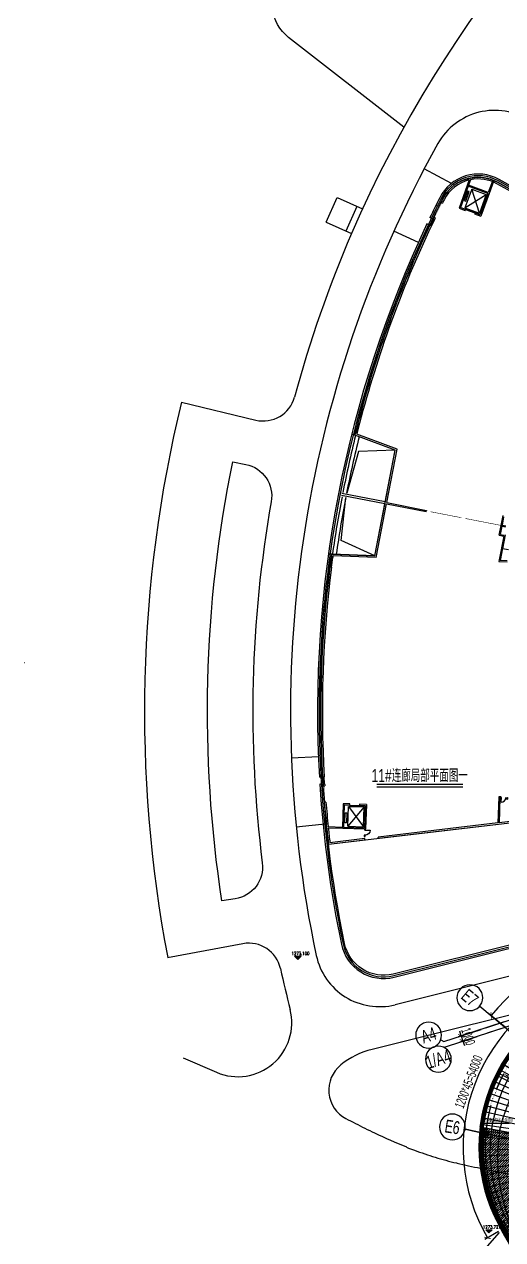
# Model space of a CAD drawing. Extents: x 1962160 to 37842216, y -162679 to 2997677.
# Drawn here: x 37347477 to 37436209, y 2658923 to 2884395 of the extents above; entities that cross this region are included whole.
import ezdxf
from ezdxf.enums import TextEntityAlignment as Align

# ---------------------------------------------------------------- set-up
doc = ezdxf.new("R2010")
doc.units = 0
doc.header["$LTSCALE"] = 1000
for name, pattern in [('CENTER', [2, 1.25, -0.25, 0.25, -0.25]), ('CENTER2', [28.575, 19.05, -3.175, 3.175, -3.175]), ('DASH', [0.35, 0.25, -0.1]), ('HIDDEN', [0.375, 0.25, -0.125])]:
    doc.linetypes.add(name, pattern=pattern)
doc.layers.get('0').update_dxf_attribs({"color": 8})
doc.layers.get('Defpoints').update_dxf_attribs({"color": 8})
for name, color, linetype in [('#幕墙线-平面', 8, 'Continuous'), ('#文字', 8, 'Continuous'), ('#标注', 8, 'Continuous'), ('#虚线', 8, 'HIDDEN'), ('#轴线', 8, 'CENTER2'), ('A-AL-E', 8, 'Continuous'), ('A-COLS-PLAN-C', 8, 'DASH'), ('A-COLS-PLAN-S', 8, 'DASH'), ('A-DETL-ALUM', 8, 'Continuous'), ('A-DIMS', 8, 'Continuous'), ('A-DIMS-ELEV', 8, 'Continuous'), ('A-DIMS-LEAD', 8, 'Continuous'), ('A-DIMS-SYMB', 8, 'Continuous'), ('A-FLOR', 8, 'Continuous'), ('A-FLOR-OTLN', 8, 'Continuous'), ('A-GRID', 8, 'CENTER'), ('A-HATH', 8, 'Continuous'), ('A-NOTE', 8, 'Continuous'), ('A-ROOF-DRAN', 8, 'Continuous'), ('A-STRS-HRAL', 8, 'Continuous'), ('C-AXIS-DIMS-500', 8, 'Continuous'), ('DIM', 8, 'Continuous'), ('G-ACCS', 8, 'Continuous'), ('周边建筑', 8, 'Continuous'), ('水-雨水-压力流-标识', 8, 'Continuous')]:
    doc.layers.add(name, color=color, linetype=linetype)
doc.layers.add('A-X-CHEK', color=8, linetype='Continuous', plot=False)
doc.styles.add('#文字', font='jrs.shx', dxfattribs={"width": 0.7, "bigfont": 'hztxt.shx'})
doc.styles.add('_TCH_DIM', font='SIMPLEX', dxfattribs={"bigfont": 'GBCBIG'})
doc.styles.add('JHZX', font='jrs.shx', dxfattribs={"width": 0.6, "bigfont": 'jhz.shx'})
doc.dimstyles.new('JZBZ-600', dxfattribs={"dimscale": 600, "dimtxt": 3, "dimasz": 1.5, "dimexe": 1, "dimexo": 1, "dimgap": 0.5, "dimtad": 1, "dimdec": 0, "dimdsep": 46, "dimtxsty": 'JHZX', "dimblk1": 'ARCHTICK', "dimblk2": 'ARCHTICK', "dimsah": 1, "dimcen": 0, "dimclrd": 1, "dimclre": 1, "dimclrt": 2, "dimadec": 1, "dimazin": 2, "dimtfac": 1, "dimtdec": 0, "dimtix": 1, "dimtmove": 0, "dimatfit": 3, "dimfxl": 1, "dimtolj": 1, "dimlwd": -1, "dimlwe": -1, "dimarcsym": 1})

# ---------------------------------------------------------------- blocks, each defined once
blk = doc.blocks.new('*U242')
blk.add_line((-13.22, -0.75), (13.45, -0.75))
at = {"const_width": 0.4}
blk.add_lwpolyline([(-13.22, 0), (13.45, 0)], dxfattribs=at)
at = {"style": 'JHZX', "width": 0.75}
blk.add_attdef('立面图', text='', height=4, dxfattribs=at).set_placement((0.06, 2.74), align=Align.MIDDLE_CENTER)
blk = doc.blocks.new('排水沟区域')
at = {"layer": 'A-HATH'}
h = blk.add_hatch(dxfattribs=at)
h.set_pattern_fill('ANSI37', color=256, scale=100)
h.set_pattern_definition([(45, (0, 0), (-112.2532015, 112.2532015), []), (135, (0, 0), (-112.2532015, -112.2532015), [])])
edge = h.paths.add_edge_path()
edge.add_arc((35496265, 2837821), 29800, 138.62428, 172.84075)
edge.add_line((35466698, 2841535), (35466353, 2841600))
edge.add_arc((35496265, 2837821), 30150, 138.64025, 172.79847, ccw=False)
edge.add_line((35473635, 2857743), (35473904, 2857518))
blk.add_lwpolyline([(35473904, 2857518, 0.1504167), (35466698, 2841535), (35466353, 2841600, -0.1501568), (35473635, 2857743)], format="xyb", close=True, dxfattribs=at)
blk = doc.blocks.new('A$C58e34137')
at = {"layer": 'A-X-CHEK'}
blk.add_blockref('排水沟区域', (-35647973, -2918657), dxfattribs=at)
blk = doc.blocks.new('雨水立管')
for radius in [80, 50]:
    blk.add_circle((0, 0), radius)
blk = doc.blocks.new('雨水')
at = {"layer": 'A-DIMS-SYMB'}
blk.add_lwpolyline([(35471882, 2830969, 0, 0, 0), (35470387, 2830907, 0, 160, 0), (35470986, 2830932, 0, 0, 0)], format="xyseb", dxfattribs=at)
at = {"xscale": 1.5, "yscale": 1.5, "zscale": 1.5}
blk.add_blockref('雨水立管', (35466961, 2840424), dxfattribs=at)
blk = doc.blocks.new('1100')
at = {"layer": 'A-DETL-ALUM', "ltscale": 0.3}
blk.add_circle((35572079, 2737405), 550, dxfattribs=at)
blk = doc.blocks.new('_YZHK')
blk.add_circle((0, 0), 0.5)
blk = doc.blocks.new('ASDFASD')
at = {"layer": 'A-COLS-PLAN-C', "ltscale": 0.3, "xscale": 600, "yscale": 600, "zscale": 600}
blk.add_blockref('_YZHK', (35467379, 2840387), dxfattribs=at)
blk = doc.blocks.new('$DorLib2D$00000213')
at = {"const_width": 0.02}
blk.add_lwpolyline([(0.5, 0), (-0.5, 0)], dxfattribs=at)
blk = doc.blocks.new('$DORLIB2D$00000127')
for points in [[(-0.53, 0.79), (-0.53, 0.69)], [(-0.03, 0.79), (-0.53, 0.79)], [(-0.03, 0.69), (-0.53, 0.69)], [(0.5, 0.5), (-0.5, 0.5)], [(-0.03, 0.79), (-0.03, 0.69)], [(0.53, 0.79), (0.03, 0.79)], [(0.03, 0.79), (0.03, 0.69)], [(0.53, 0.69), (0.03, 0.69)], [(0.53, 0.79), (0.53, 0.69)]]:
    blk.add_lwpolyline(points)
blk = doc.blocks.new('$DorLib2D$00000001')
for p, q in [((0.45, 0.975), (0.5, 0.975)), ((0.45, 0), (0.45, 0.975)), ((0.5, 0), (0.45, 0)), ((0.5, 0), (0.5, 0.975))]:
    blk.add_line(p, q)
blk.add_arc((0.475, 0), 0.975, 91.46928, 180)
blk = doc.blocks.new('$WINLIB2D$00000001')
for points in [[(-0.5, 0.5), (-0.5, -0.5)], [(-0.5, 0.5), (0.5, 0.5)], [(0.5, 0.17), (-0.5, 0.17)], [(0.5, -0.5), (0.5, 0.5)], [(0.5, -0.17), (-0.5, -0.17)], [(-0.5, -0.5), (0.5, -0.5)]]:
    blk.add_lwpolyline(points)
blk = doc.blocks.new('$DorLib2D$00000225')
for p, q in [((-0.5, 0), (-0.5, 0.25)), ((-0.48, 0.25), (-0.5, 0.25)), ((-0.48, 0), (-0.48, 0.25)), ((0.48, 0), (0.48, 0.75)), ((0.48, 0.75), (0.5, 0.75)), ((0.5, 0), (0.5, 0.75)), ((-0.48, 0), (-0.5, 0)), ((0.48, 0), (0.5, 0))]:
    blk.add_line(p, q)
for centre, radius, start, end in [((-0.5, 0), 0.251, 359.7899, 84.0974), ((0.5, 0), 0.755, 92.2493, 179.7238)]:
    blk.add_arc(centre, radius, start, end)
blk = doc.blocks.new('1234')
at = {"layer": '周边建筑'}
for p, q in [((-13606, 210461), (-13624, 210760)), ((-11827, 210869), (-11809, 210569)), ((-10235, 202700), (-11484, 210587)), ((-11230, 210901), (-11325, 211497)), ((-9979, 203000), (-11230, 210901)), ((-200, 203000), (-199, 211200)), ((200, 203000), (201, 211200)), ((9979, 203000), (11230, 210901)), ((10235, 202700), (11484, 210587)), ((11230, 210901), (11325, 211497)), ((11809, 210569), (11827, 210869)), ((13624, 210760), (13606, 210461)), ((-52142, 204662), (-52290, 205244)), ((52142, 204662), (52290, 205244)), ((-56582, 203168), (-56660, 203458)), ((-53764, 204242), (-53686, 203953)), ((-53401, 204337), (-53553, 204918)), ((-53326, 204047), (-53401, 204337)), ((-52142, 204662), (-52067, 204372)), ((-9979, 203000), (0, 203000)), ((0, 203000), (9979, 203000)), ((52067, 204372), (52142, 204662)), ((53401, 204337), (53326, 204047)), ((53401, 204337), (53553, 204918)), ((53686, 203953), (53764, 204242)), ((56660, 203458), (56582, 203168)), ((-45058, 141184), (-64212, 201202)), ((-62142, 194716), (-64212, 201202)), ((-61856, 194807), (-63835, 201007)), ((-60801, 199140), (-61225, 201818)), ((-60619, 199270), (-61032, 201876)), ((-10235, 202700), (-100, 202700)), ((-100, 202700), (-100, 195200)), ((100, 202700), (10235, 202700)), ((100, 202700), (100, 195200)), ((-60175, 195190), (-60801, 199140)), ((-56273, 199959), (-60619, 199270)), ((-56440, 199730), (-60588, 199073)), ((-59978, 195221), (-60588, 199073)), ((-60217, 198327), (-56562, 198906)), ((-56562, 198906), (-59766, 195482)), ((-59693, 198987), (-57856, 199278)), ((-59649, 198705), (-59693, 198987)), ((-57812, 198996), (-59649, 198705)), ((-57856, 199278), (-57812, 198996)), ((-56562, 198906), (-56112, 196061)), ((-56440, 199730), (-56278, 198708)), ((-56278, 198708), (-56080, 198739)), ((-56080, 198739), (-56273, 199959)), ((56273, 199959), (56080, 198739)), ((56080, 198739), (56278, 198708)), ((56562, 198906), (56112, 196061)), ((60718, 199255), (56273, 199959)), ((56278, 198708), (56440, 199730)), ((60588, 199073), (56440, 199730)), ((60217, 198327), (56562, 198906)), ((56562, 198906), (59766, 195482)), ((57856, 199278), (57812, 198996)), ((57812, 198996), (59649, 198705)), ((59693, 198987), (57856, 199278)), ((59649, 198705), (59693, 198987)), ((59978, 195221), (60588, 199073)), ((60175, 195190), (60785, 199042)), ((61784, 199086), (60718, 199255)), ((61879, 198868), (60785, 199042)), ((-56112, 196061), (-60217, 198327)), ((-60217, 198327), (-59766, 195482)), ((-55798, 196961), (-55996, 196930)), ((-55996, 196930), (-55829, 195878)), ((-55601, 195712), (-55798, 196961)), ((55798, 196961), (55601, 195712)), ((55996, 196930), (55798, 196961)), ((55829, 195878), (55996, 196930)), ((56112, 196061), (60217, 198327)), ((60217, 198327), (59766, 195482)), ((-62142, 194716), (-61856, 194807)), ((-61262, 195017), (-61487, 194982)), ((-61487, 194982), (-61455, 194784)), ((-61455, 194784), (-61231, 194820)), ((-61231, 194820), (-61262, 195017)), ((-60175, 195190), (-60275, 195174)), ((-60275, 195174), (-60243, 194976)), ((-60243, 194976), (-60045, 195008)), ((-55601, 195712), (-60045, 195008)), ((-55829, 195878), (-59978, 195221)), ((-59766, 195482), (-56112, 196061)), ((100, 195200), (-100, 195200)), ((54634, 171059), (62073, 193954)), ((60045, 195008), (55601, 195712)), ((59978, 195221), (55829, 195878)), ((59766, 195482), (56112, 196061)), ((62374, 194639), (60045, 195008)), ((62406, 194836), (60175, 195190)), ((62374, 194639), (62406, 194836)), ((-61382, 192334), (-61096, 192425)), ((-54559, 170955), (-61382, 192334)), ((-54294, 171113), (-61096, 192425)), ((54898, 170900), (62358, 193861)), ((-1850, 181050), (0, 181050)), ((-1850, 181050), (-1850, 180200)), ((-1650, 180850), (-100, 180850)), ((-1650, 180850), (-1650, 180200)), ((-100, 180850), (-100, 180200)), ((0, 181050), (1850, 181050)), ((100, 180850), (100, 180200)), ((100, 180850), (1650, 180850)), ((-6672, 180200), (-6434, 178701)), ((-1850, 180200), (-6672, 180200)), ((-6237, 178733), (-6437, 180000)), ((-1750, 180000), (-6437, 180000)), ((-1600, 180000), (-4200, 180000)), ((-4200, 178830), (-4200, 180000)), ((-49496, 171873), (-54294, 171113)), ((-49663, 171644), (-54233, 170920)), ((-49663, 171644), (-49631, 171447)), ((-49631, 171447), (-49434, 171478)), ((-49434, 171478), (-49496, 171873)), ((-52575, 164739), (-54559, 170955)), ((-52310, 164897), (-54233, 170920))]:
    blk.add_line(p, q, dxfattribs=at)
for points in [[(900, 147897, -0.0642475), (38411, 142825, 0.3992271), (47734, 147881), (62644, 193769, 0.4257611), (57411, 203559, 0.1695891), (-81790, 195045, 0.4257611), (-85791, 184690), (-65401, 140962, 0.3992271), (-55531, 137079, -0.0949868), (-900, 147897)], [(3507, 147308, 0.0119029), (-3507, 147308), (-3530, 148158, 0.0905154), (-55644, 137357, -0.3992271), (-65129, 141089), (-85519, 184817, -0.4257611), (-81674, 194768, -0.0861795), (-11230, 210901), (-9979, 203000), (9979, 203000), (11230, 210901, -0.0554806), (57329, 203270, -0.4257611), (62358, 193861), (47449, 147974, -0.3992271), (38489, 143115, 0.0597972), (3530, 148158), (3507, 147309)], [(52290, 205244, 0.1253831), (-52290, 205244)], [(-53553, 204918, 0.0353768), (-81906, 195322, 0.4257611), (-86063, 184563), (-65672, 140835, 0.3992271), (-55418, 136801, -0.0899201), (-3864, 147549, -0.0899201)], [(3864, 147549, -0.0592047), (38333, 142535, 0.3992271), (48019, 147789), (62929, 193676, 0.4257611), (57492, 203848, 0.0048189), (53553, 204918)]]:
    blk.add_lwpolyline(points, format="xyb", dxfattribs=at)
for points in [[(-9979, 203000), (-8394, 209657), (-400, 210300)], [(9979, 203000), (8394, 209657), (400, 210300)]]:
    blk.add_lwpolyline(points, dxfattribs=at)
for points, const_width in [([(-56660, 203458), (-56821, 204036), (-53921, 204821), (-53764, 204242), (-56660, 203458)], 30), ([(-56821, 204036), (-53764, 204242)], 30), ([(-56660, 203458), (-53921, 204821)], 30), ([(56660, 203458), (56821, 204036), (53921, 204821), (53764, 204242), (56660, 203458)], 30), ([(56821, 204036), (53764, 204242)], 30), ([(56660, 203458), (53921, 204821)], 30), ([(0, 188600), (0, 194400)], 100), ([(0, 180600), (0, 187800)], 100)]:
    blk.add_lwpolyline(points, dxfattribs=dict(at, const_width=const_width))
for centre, radius, start, end in [((0, 0), 211200, 93.69863, 104.29325), ((0, 0), 210900, 93.69898, 104.293), ((0, 0), 211200, 93.04812, 93.21031), ((0, 0), 210900, 93.12156, 93.20997), ((0, 0), 211050, 90.10859, 93.04387), ((0, 0), 210350, 90.10895, 93.02398), ((0, 0), 211050, 86.95613, 89.89141), ((0, 0), 210350, 86.97602, 89.89105), ((0, 0), 211200, 86.78969, 86.95188), ((0, 0), 210900, 86.79003, 86.87844), ((0, 0), 210900, 75.707, 86.30102), ((0, 0), 211200, 75.70675, 86.30137), ((0, 0), 211200, 105.56176, 106.84122), ((0, 0), 210900, 105.56234, 106.82128), ((0, 0), 211200, 104.64593, 104.74789), ((0, 0), 210900, 104.64618, 104.74731), ((0, 0), 210900, 75.25269, 75.35382), ((0, 0), 211200, 75.25211, 75.35407), ((0, 0), 210900, 74.24968, 74.43766), ((0, 0), 211200, 74.24968, 74.43824), ((55321, 196148), 7100, 24.44226, 74.24968), ((55321, 196148), 7400, 22.4866, 74.24968), ((0, 0), 211200, 106.84122, 107.7), ((0, 0), 210900, 106.87612, 107.6185), ((55321, 196148), 7400, 21.72279, 35.71757), ((55321, 196148), 7100, 342, 22.52881), ((55321, 196148), 7400, 342, 22.4866)]:
    blk.add_arc(centre, radius, start, end, dxfattribs=at)
for name, p, xscale, yscale, zscale, rotation in [('$WINLIB2D$00000001', (-12717, 210665), 1800.000000000002, 300.0000000000001, -1800, 3.45447271133454), ('$WINLIB2D$00000001', (12717, 210665), -1800, 299.9999999999998, 1800, 356.5455272884436), ('$DorLib2D$00000213', (-55173, 203705), -3000.000000000001, 3000.000000000001, 3000, 15.1548235987643), ('$WINLIB2D$00000001', (-52734, 204355), 1299.999999999999, 300, -1300, 14.46959072321767), ('$WINLIB2D$00000001', (52734, 204355), -1300.000000000001, 299.9999999999999, 1300, 345.530409277179), ('$DorLib2D$00000213', (55173, 203705), 3000.000000000001, 3000.000000000001, -3000, 344.8451764016707), ('$DORLIB2D$00000127', (-56038, 197834), 1800.000000000001, 200, 1800.000000000001, 99.00000000001415), ('$DORLIB2D$00000127', (56038, 197834), -1800, 200, 1800, 260.9999999999851), ('$DorLib2D$00000001', (-60753, 194997), -1000.000000000001, 1000.000000000001, -1000.000000000001, 189.0000000000273), ('$DorLib2D$00000225', (-49439, 170870), 1200, 1200, 200, 99.0000000000224)]:
    blk.add_blockref(name, p, dxfattribs=dict(at, xscale=xscale, yscale=yscale, zscale=zscale, rotation=rotation))
blk = doc.blocks.new('降板')
at = {"layer": 'A-HATH'}
h = blk.add_hatch(dxfattribs=at)
h.set_pattern_fill('ANSI31', color=256, scale=200)
h.set_pattern_definition([(45, (1132626, 1246957.3), (-224.506403, 224.506403), [])])
edge = h.paths.add_edge_path()
edge.add_arc((36780599, 4165614), 126350, 198, 204.45317)
edge.add_arc((36673183, 4116768), 8350, 204.45317, 260.94041)
edge.add_line((36671868, 4108523), (36671403, 4106331))
edge.add_line((36671403, 4106331), (36665602, 4109534))
edge.add_line((36665602, 4109534), (36661557, 4118727))
edge.add_line((36661557, 4118727), (36658911, 4126076))
edge.add_line((36658911, 4126076), (36660433, 4126570))
h = blk.add_hatch(dxfattribs=at)
h.set_pattern_fill('ANSI31', color=256, scale=200)
h.set_pattern_definition([(45, (0, 0), (-224.506403, 224.506403), [])])
edge = h.paths.add_edge_path()
edge.add_arc((36628891, 4084778), 29800, 172.84075, 208.05073)
edge.add_arc((36780599, 4165614), 201700, 208.05073, 215.81161)
edge.add_line((36617031, 4047595), (36620089, 4047197))
edge.add_line((36620089, 4047197), (36623129, 4049417))
edge.add_arc((36780599, 4165614), 195700, 213.4267, 216.42393, ccw=False)
edge.add_arc((36642474, 4074446), 30200, 158.29543, 213.4267, ccw=False)
edge.add_line((36614415, 4085614), (36599324, 4088492))
blk.add_lwpolyline([(36660433, 4126570, 0.0281647), (36665582, 4113312, 0.2515874), (36671868, 4108523), (36671403, 4106331), (36665602, 4109534), (36661557, 4118727), (36658911, 4126076)], format="xyb", close=True, dxfattribs=at)
blk.add_lwpolyline([(36599324, 4088492, 0.1548528), (36602592, 4070764, 0.0338762), (36617031, 4047595), (36620089, 4047197), (36623129, 4049417, -0.0130786), (36617269, 4057809, -0.2453056), (36614415, 4085614), (36599324, 4088492)], format="xyb", dxfattribs=at)
blk = doc.blocks.new('总体道路0521')
at = {"layer": 'G-ACCS'}
for p, q in [((35647785.57, 2918755.19), (35647780.5, 2918757.85)), ((35647762.35, 2918748), (35647764.38, 2918752.57)), ((35647766, 2918746.37), (35647768.04, 2918750.94)), ((35647779.43, 2918744.24), (35647774.89, 2918746.33)), ((35647735.47, 2918714.61), (35647749.25, 2918711.27)), ((35647760.88, 2918648.78), (35647755.88, 2918648.54)), ((35647762.7, 2918636.35), (35647756.77, 2918635.76)), ((35647828.34, 2918616.08), (35647775.12, 2918602.81)), ((35647746.89, 2918614.13), (35647732.92, 2918611.54))]:
    blk.add_line(p, q, dxfattribs=at)
for points in [[(35647776.72, 2918765.58), (35647755.35, 2918782.27, -0.414214), (35647753.97, 2918793.5), (35647787.37, 2918836.24, -0.414214), (35647798.6, 2918837.62), (35647819.96, 2918820.93)], [(35647808.77, 2918603.98), (35647770.85, 2918594.53, 0.109618), (35647765.03, 2918591.63)], [(35647777.26, 2918576.37, -0.015075), (35647771.35, 2918578.97, -0.004062), (35647769.56, 2918579.84, -0.003474), (35647767.8, 2918580.73, -0.002887), (35647766.05, 2918581.64, -0.000096), (35647765.98, 2918581.68, -0.000096)], [(35647777.25, 2918576.37, 0.004941), (35647778.69, 2918575.82, 0.007065), (35647780.61, 2918575.14, 0.007678), (35647782.55, 2918574.51, 0.008291), (35647784.51, 2918573.95, 0.008919), (35647786.51, 2918573.45), (35647786.6, 2918573.42, 0.003813), (35647790.9, 2918572.47, 0.003813)], [(35647790.9, 2918572.47, 0.018236), (35647811.66, 2918568.81)]]:
    blk.add_lwpolyline(points, format="xyb", dxfattribs=at)
for points in [[(35647764.38, 2918752.57), (35647769.09, 2918750.48)], [(35647762.35, 2918748), (35647767.05, 2918745.91)], [(35647735.77, 2918592.95), (35647742, 2918590.27)]]:
    blk.add_lwpolyline(points, dxfattribs=at)
blk.add_lwpolyline([(35647742.98, 2918622.06, -0.088442), (35647744.99, 2918703.54), (35647747.42, 2918703.05, -0.406586), (35647752.13, 2918696.13, 0.075298), (35647750.48, 2918629.12, -0.406586), (35647745.43, 2918622.44)], format="xyb", close=True, dxfattribs=at)
for centre, radius, start, end in [((35647972.51, 2918657.18), 223.8, 90.7688, 156.6531), ((35647793.53, 2918756.72), 12, 57.0001, 150.9197), ((35647972.51, 2918657.18), 216.8, 150.9197, 192.0412), ((35647972.51, 2918657.18), 223.8, 156.6531, 164.8849), ((35647972.73, 2918657.17), 244.11, 166.392, 190.7727), ((35647750.66, 2918717.1), 6, 256.3812, 344.8849), ((35647747.98, 2918608.23), 6, 12.2975, 100.4921), ((35647772.22, 2918614.45), 12, 192.0412, 283.9999), ((35647972.51, 2918657.18), 223.8, 192.2975, 194.2917), ((35647745.95, 2918599.46), 10, 246.7731, 14.2917), ((35647768.81, 2918586.97), 6, 129.0165, 241.9804)]:
    blk.add_arc(centre, radius, start, end, dxfattribs=at)
blk = doc.blocks.new('A$C06ac024f')
at = {"layer": 'A-DIMS-ELEV'}
for points in [[(-215453, -45958), (-216053, -45358), (-214853, -45358)], [(-180003, -96699), (-180603, -96099), (-179403, -96099)]]:
    blk.add_hatch(color=256, dxfattribs=at).paths.add_polyline_path(points)
at = {"layer": 'A-AL-E'}
for points in [[(-145288, 23958), (-128814, 21201, -0.4119686), (-128279, 20458, 0.1025442), (-125842, -32213, -0.3957181), (-131549, -42585), (-161024, -52162, 0.4665772), (-178316, -95015, 0.049695), (-156062, -128331, -0.4106234), (-156273, -130640), (-161871, -135360)], [(-145263, 24106), (-128789, 21349, -0.4119686), (-128131, 20434, 0.1025442), (-125697, -32176, -0.3957181), (-131503, -42728), (-160978, -52305, 0.4665772), (-178183, -94944, 0.049695), (-155946, -128235, -0.4106234), (-156176, -130755), (-161774, -135474)]]:
    blk.add_lwpolyline(points, format="xyb", dxfattribs=at)
at = {"layer": 'A-DIMS'}
blk.add_lwpolyline([(-177799, -67287, 132, 0, 0), (-178154, -67103, 0, 0, 0)], format="xyseb", dxfattribs=at)
blk.add_lwpolyline([(-173539, -69499), (-177799, -67287), (-178154, -67103)], dxfattribs=at)
at = {"layer": 'A-DIMS-ELEV'}
for p, q in [((-215453, -45958), (-216053, -45358)), ((-216053, -45358), (-214853, -45358)), ((-215453, -45958), (-214853, -45358)), ((-180003, -96699), (-180603, -96099)), ((-180603, -96099), (-179403, -96099)), ((-180003, -96699), (-179403, -96099))]:
    blk.add_line(p, q, dxfattribs=at)
at = {"layer": 'A-DIMS-LEAD'}
blk.add_line((-176181, -76380), (-181397, -76380), dxfattribs=at)
at = {"layer": 'A-FLOR-OTLN'}
blk.add_lwpolyline([(-181275, -77123), (-166184, -80000)], dxfattribs=at)
at = {"layer": 'A-ROOF-DRAN'}
for points in [[(-181275, -77123), (-96275, -92123)], [(-181275, -77123), (-166184, -80000)]]:
    blk.add_lwpolyline(points, dxfattribs=at)
for points in [[(-163098, -118080, -0.0342797), (-177702, -94688, -0.1546622), (-180935, -77187, -0.1546622)], [(-163084, -118082, -0.0342914), (-177693, -94683, -0.1546566), (-180925, -77189, -0.1546566)], [(-162886, -118108, -0.0344617), (-177565, -94615, -0.1545751), (-180783, -77216, -0.1545751)]]:
    blk.add_lwpolyline(points, format="xyb", dxfattribs=at)
at = {"layer": 'A-STRS-HRAL'}
blk.add_lwpolyline([(-178007, -94850, -0.3125496), (-174069, -61139, 0.3125496), (-178007, -94850, 0.049695), (-155792, -128108, -0.155915), (-155342, -129240), (-155141, -129246, 0.1582545), (-155637, -127981, -0.049695), (-177830, -94756, -0.3125941), (-173916, -61267), (-174069, -61139), (-173916, -61267, 0.3125941), (-177830, -94756)], format="xyb", dxfattribs=at)
at = {"xscale": 1000, "yscale": 1000, "zscale": 1000}
blk.add_blockref('总体道路0521', (-35647972511, -2918657177), dxfattribs=at)
at = {"layer": 'A-COLS-PLAN-S'}
blk.add_blockref('ASDFASD', (-35647973, -2918657), dxfattribs=at)
at = {"layer": 'A-HATH'}
blk.add_blockref('降板', (-36780599, -4165614), dxfattribs=at)
at = {"layer": 'A-ROOF-DRAN'}
blk.add_blockref('雨水', (-35647973, -2918657), dxfattribs=at)
at = {"layer": '周边建筑', "rotation": 78.99999965021681}
blk.add_blockref('1234', (0, 0), dxfattribs=at)
at = {"layer": '水-雨水-压力流-标识'}
blk.add_blockref('1100', (-35752675, -2815673), dxfattribs=at)
at = {"layer": 'A-DIMS-ELEV', "style": '_TCH_DIM', "width": 0.705882}
for s, p in [('1273.100', (-216601, -45148)), ('1273.721', (-181111, -95889))]:
    blk.add_text(s, height=595, dxfattribs=at).set_placement(p)
at = {"layer": 'A-NOTE', "style": '_TCH_DIM'}
blk.add_text('结构起坡线（余同）', height=675.2, dxfattribs=at).set_placement((-181187, -76170))
blk = doc.blocks.new('A$C80b62fe7')
at = {"layer": '#幕墙线-平面'}
for points in [[(-74927, 212941), (-57762, 210069, -0.4119686), (-57227, 209325, 0.1025442), (-54791, 156654, -0.3957181), (-60498, 146282), (-89972, 136705, 0.4665772), (-107264, 93853, 0.049695), (-85011, 60537, -0.4106234), (-85222, 58227), (-90819, 53508)], [(-74884, 213198), (-57719, 210325, -0.4119686), (-56971, 209284, 0.1025442), (-54539, 156718, -0.3957181), (-60417, 146035), (-89892, 136458, 0.4665772), (-107034, 93975, 0.049695), (-84810, 60702, -0.4106234), (-85054, 58028), (-90652, 53309)], [(-106921, 111267, -0.2603441), (-84683, 135269), (-53639, 145356)]]:
    blk.add_lwpolyline(points, format="xyb", dxfattribs=at)
for centre, radius, start, end in [((-80687, 107390), 28076, 104.97717, 215.35023), ((-76076, 106041), 31284, 170.38352, 222.90739)]:
    blk.add_arc(centre, radius, start, end, dxfattribs=at)
blk = doc.blocks.new('DASWQE')
at = {"layer": '#幕墙线-平面', "ltscale": 10}
for points in [[(-177534, -65280), (-162695, -74218)], [(-178689, -67383), (-163264, -75074)], [(-178132, -66320), (-162982, -74643)], [(-179673, -69571), (-163810, -75961)], [(-179203, -68467), (-163540, -75513)], [(-180481, -71831), (-164335, -76884)], [(-180100, -70693), (-164075, -76418)], [(-181106, -74147), (-164838, -77849)], [(-180816, -72983), (-164589, -77361)], [(-181545, -76506), (-165319, -78861)], [(-181349, -75322), (-165081, -78348)], [(-181794, -78892), (-165777, -79927)], [(-181693, -77697), (-165551, -79387)], [(-181854, -81291), (-166209, -81055)], [(-181848, -80091), (-165997, -80483)], [(-181812, -82490), (-166415, -81644)], [(-181722, -83687), (-166612, -82252)], [(-181585, -84879), (-166800, -82879)], [(-181400, -86064), (-166980, -83525)], [(-181169, -87242), (-167148, -84194)], [(-180891, -88409), (-167306, -84884)], [(-180566, -89564), (-167450, -85598)], [(-180196, -90706), (-167581, -86336)], [(-179781, -91831), (-167696, -87098)], [(-179321, -92940), (-167794, -87887)], [(-178818, -94029), (-167873, -88703)], [(-178271, -95097), (-167933, -89582)], [(-177703, -96154), (-167974, -90890)]]:
    blk.add_lwpolyline(points, dxfattribs=at)
at = {"layer": 'DIM', "ltscale": 10}
blk.add_blockref('A$C80b62fe7', (-71047, -188863), dxfattribs=at)
blk = doc.blocks.new('_ARCHTICK')
at = {"const_width": 0.15}
blk.add_lwpolyline([(-0.5, -0.5), (0.5, 0.5)], dxfattribs=at)
blk = doc.blocks.new('*D60')
at = {"layer": '#标注', "color": 1, "transparency": 16777216}
for p, q in [((36654746, 2876710), (36655714, 2880591)), ((36603614, 2860096), (36600549, 2862667))]:
    blk.add_line(p, q, dxfattribs=at)
blk.add_arc((36642474, 2827488), 54128, 76, 140, dxfattribs=at)
at = {"layer": 'Defpoints', "color": 0, "transparency": 16777216}
for p in [(36635565, 2881174), (36654601, 2876127), (36604073, 2859710), (36642474, 2827488)]:
    blk.add_point(p, dxfattribs=at)
at = {"layer": '#标注', "color": 1, "transparency": 16777216, "xscale": 900, "yscale": 900, "zscale": 900}
for p, rotation in [((36655568, 2880009), 345.9999999999815), ((36601009, 2862281), 229.9999999999982)]:
    blk.add_blockref('_ARCHTICK', p, dxfattribs=dict(at, rotation=rotation))
at = {"layer": '#标注', "color": 2, "transparency": 16777216, "insert": (36625376, 2880108), "char_height": 1800, "attachment_point": 5, "rotation": 18, "style": 'JHZX'}
blk.add_mtext('\\A1;64°', dxfattribs=at)
blk = doc.blocks.new('*D196')
at = {"layer": '#标注', "color": 1, "transparency": 16777216}
for p, q in [((36603416, 2861087), (36594888, 2858316)), ((36595459, 2858502), (36595181, 2859358)), ((36603725, 2860136), (36595197, 2857365)), ((36595459, 2858502), (36595768, 2857551)), ((36595768, 2857551), (36596046, 2856695))]:
    blk.add_line(p, q, dxfattribs=at)
at = {"layer": 'Defpoints', "color": 0, "transparency": 16777216}
for p in [(36603987, 2861273), (36604296, 2860322), (36595768, 2857551)]:
    blk.add_point(p, dxfattribs=at)
at = {"layer": '#标注', "color": 1, "transparency": 16777216, "xscale": 900, "yscale": 900, "zscale": 900}
for p, rotation in [((36595459, 2858502), 287.9999999999717), ((36595768, 2857551), 107.9999999999717)]:
    blk.add_blockref('_ARCHTICK', p, dxfattribs=dict(at, rotation=rotation))
at = {"layer": '#标注', "color": 2, "transparency": 16777216, "insert": (36596755, 2858397), "char_height": 1800, "attachment_point": 5, "rotation": 288, "style": 'JHZX'}
blk.add_mtext('\\A1;1000', dxfattribs=at)
blk = doc.blocks.new('*U11')
blk.add_line((20, 0), (20, 0))
blk.add_circle((24, 0), 4)
at = {"style": 'JHZX', "width": 0.75}
blk.add_attdef('AXES', text='', height=4, dxfattribs=at).set_placement((24, 0), align=Align.MIDDLE_CENTER)
blk = doc.blocks.new('*U246')
blk.add_line((20, 0), (0, 0))
blk.add_circle((24, 0), 4)
at = {"style": 'JHZX', "width": 0.75}
blk.add_attdef('AXES', text='', height=4, dxfattribs=at).set_placement((24, 0), align=Align.MIDDLE_CENTER)
blk = doc.blocks.new('*U250')
blk.add_line((20, 0), (20, 0))
blk.add_circle((24, 0), 4)
at = {"style": 'JHZX', "width": 0.75}
blk.add_attdef('AXES', text='', height=4, dxfattribs=at).set_placement((24, 0), align=Align.MIDDLE_CENTER)
blk = doc.blocks.new('DOTE-11')
at = {"layer": '#虚线', "ltscale": 20}
blk.add_line((36514418, 2927751), (36514461, 2927751), dxfattribs=at)
at = {"layer": '#轴线'}
for p, q in [((36661241, 2879876), (36599945, 2859959)), ((36661550, 2878924), (36600254, 2859008))]:
    blk.add_line(p, q, dxfattribs=at)
blk.add_lwpolyline([(36619930, 2865401, 0.4665772), (36603298, 2824183, 0.186907), (36713200, 2729400)], format="xyb", dxfattribs=at)
at = {"layer": '#轴线', "flags": 128}
blk.add_lwpolyline([(36596188, 2841237), (36596188, 2841237, 0.0177674), (36615894, 2837434, 0.0177674)], format="xyb", dxfattribs=at)
blk = doc.blocks.new('ZW-5001')
at = {"layer": '#标注'}
for points in [[(36591650.1, 2857766.6), (36592252.2, 2857459.8), (36599152.3, 2859701.7)], [(36592421.2, 2856274.3), (36592536.5, 2856500.7), (36598411.9, 2858409.7)]]:
    blk.add_lwpolyline(points, dxfattribs=at)
blk.add_lwpolyline([(36604187, 2851000.1, 330, 0, 0), (36603304.7, 2851470.8, 0, 0, 0)], format="xyseb", dxfattribs=at)
at = {"layer": 'C-AXIS-DIMS-500'}
blk.add_line((36588082.8, 2837434.5), (36588082.8, 2837434.5), dxfattribs=at)
at = {"layer": '#标注'}
ref = blk.add_blockref('*U246', (36608091.7, 2856336.1), dxfattribs=dict(at, xscale=-599.9999999999999, yscale=600.0000000000001, rotation=319.9916600474787))
ref.add_attrib('AXES', 'E7', dxfattribs={"layer": '0', "height": 2400, "rotation": 319.99166, "style": '#文字', "width": 0.7}).set_placement((36597062, 2865593.8), align=Align.MIDDLE_CENTER)
ref = blk.add_blockref('*U250', (36603113.1, 2863098.2), dxfattribs=dict(at, xscale=-600, yscale=600, zscale=600, rotation=18.00057653889377))
ref.add_attrib('AXES', 'A4', dxfattribs={"layer": '0', "height": 2400, "rotation": 18.000577, "style": '#文字', "width": 0.7}).set_placement((36589417.9, 2858648.2), align=Align.MIDDLE_CENTER)
ref = blk.add_blockref('*U250', (36604912.3, 2858648.2), dxfattribs=dict(at, xscale=-600, yscale=600, zscale=600, rotation=18.00057653889377))
ref.add_attrib('AXES', '1/A4', dxfattribs={"layer": '0', "height": 2400, "rotation": 18.000577, "style": '#文字', "width": 0.7}).set_placement((36591217.2, 2854198.2), align=Align.MIDDLE_CENTER)
ref = blk.add_blockref('*U11', (36608037.3, 2839353.8), dxfattribs=dict(at, xscale=-600, yscale=600, rotation=350.9684263035821))
ref.add_attrib('AXES', 'E6', dxfattribs={"layer": '0', "height": 2400, "rotation": 350.968426, "style": '#文字', "width": 0.7}).set_placement((36593815.8, 2841614.3), align=Align.MIDDLE_CENTER)
dim = blk.add_angular_dim_3p(base=(36635564.7, 2881173.6), center=(36642473.7, 2827488.2), p1=(36654600.8, 2876127.3), p2=(36604073.3, 2859710), dimstyle='JZBZ-600', dxfattribs=at)
dim.commit()
dim.dimension.update_dxf_attribs({"geometry": '*D60', "text_midpoint": (36625376.3, 2880108.4)})
dim = blk.add_aligned_dim(p1=(36603987, 2861272.6), p2=(36604296.1, 2860321.6), distance=-8967, dimstyle='JZBZ-600', dxfattribs=at)
dim.commit()
dim.dimension.update_dxf_attribs({"geometry": '*D196', "text_midpoint": (36596754.6, 2858397)})
blk = doc.blocks.new('FDGFH')
at = {"layer": 'A-FLOR'}
blk.add_blockref('ZW-5001', (-36780599, -2918657), dxfattribs=at)
at = {"layer": 'A-GRID'}
blk.add_blockref('DOTE-11', (-36780599, -2918657), dxfattribs=at)

msp = doc.modelspace()

# ---------------------------------------------------------------- linework, layer by layer
at = {"layer": '#标注', "ltscale": 10}
for p, q in [((37435431.7, 2660427.7), (37432900.7, 2658941.6)), ((37435554.2, 2660279.8), (37433341.9, 2657749.7))]:
    msp.add_line(p, q, dxfattribs=at)
msp.add_arc((37461986.3, 2676019.6), 33128.8, 107.963977, 210.419973, dxfattribs=at)

# ---------------------------------------------------------------- block references
at = {"layer": '#标注'}
ref = msp.add_blockref('*U242', (37420776.2, 2743378.5), dxfattribs=dict(at, xscale=600, yscale=600, zscale=600))
ref.add_attrib('立面图', '11#连廊局部平面图一', dxfattribs={"layer": '#文字', "height": 2400, "style": '#文字', "width": 0.7}).set_placement((37420814.8, 2745022.3), align=Align.MIDDLE_CENTER)
at = {"layer": '#标注', "ltscale": 10, "xscale": 900, "yscale": 900, "zscale": 900, "rotation": 300.4199725252014}
msp.add_blockref('_ARCHTICK', (37433418.1, 2659245.4), dxfattribs=at)
at = {"layer": 'A-STRS-HRAL'}
msp.add_blockref('DASWQE', (37613652.6, 2756886), dxfattribs=at)
at = {"layer": 'DIM', "ltscale": 10}
for name in ['A$C06ac024f', 'A$C58e34137']:
    msp.add_blockref(name, (37613657.1, 2756879.8), dxfattribs=at)
at = {"layer": 'DIM'}
msp.add_blockref('FDGFH', (37613657.1, 2756879.8), dxfattribs=at)

# ---------------------------------------------------------------- texts
at = {"layer": '#标注', "ltscale": 10, "insert": (37429896.6, 2688214.5), "char_height": 1800, "attachment_point": 5, "rotation": 69.191975, "style": 'JHZX'}
msp.add_mtext('\\A1;1200*45=54000', dxfattribs=at)

doc.saveas('drawing.dxf')
